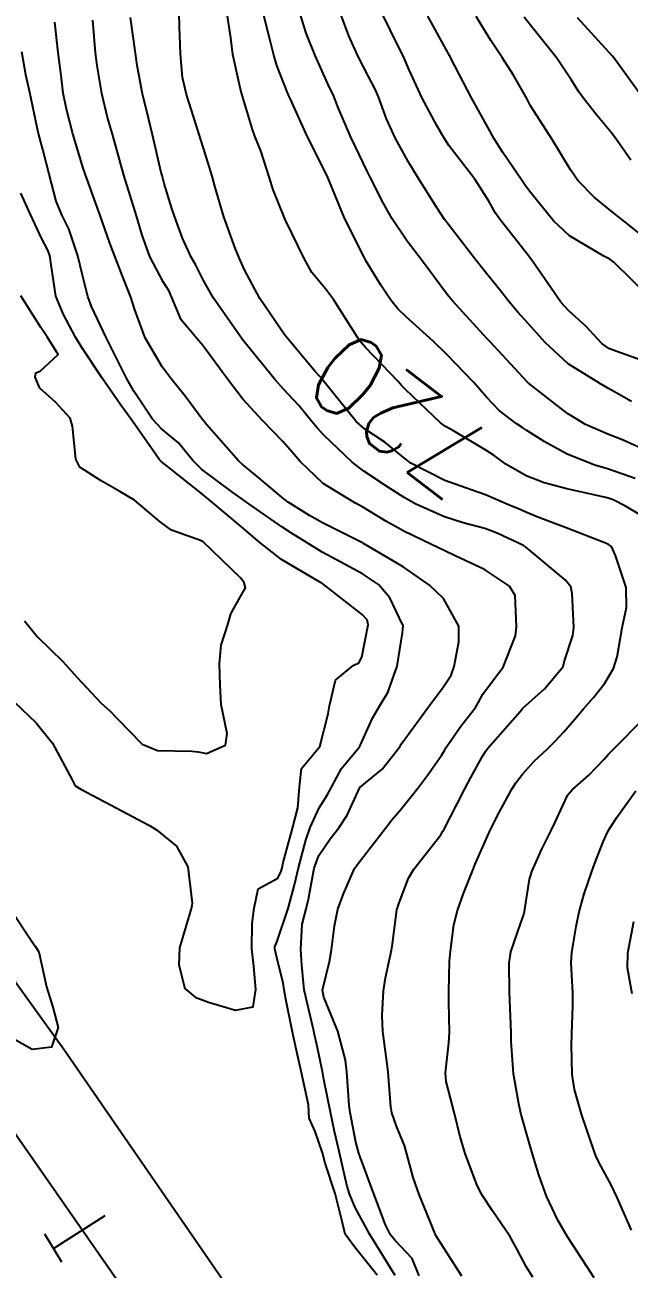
# Model space of a CAD drawing. Header units: metres. Extents: x 298520 to 308411, y 7433745 to 7450750.
# Drawn here: x 300115.2 to 300145, y 7449202.4 to 7449263.6 of the extents above; entities that cross this region are included whole.
import ezdxf
from ezdxf.enums import TextEntityAlignment as Align

# ---------------------------------------------------------------- set-up
doc = ezdxf.new("R2010")
doc.units = ezdxf.units.M
doc.header["$LTSCALE"] = 10
for name, color, linetype in [('Cotas', 45, 'Continuous'), ('Curvas de Nivel 1m', 11, 'Continuous'), ('Curvas de Nivel 5m', 15, 'Continuous'), ('Linha Férrea', 251, 'TRACKS'), ('Pórtico', 62, 'Continuous')]:
    doc.layers.add(name, color=color, linetype=linetype)
doc.styles.add('Style-STANDARD', font='STANDARD.shx')
doc.linetypes.add('TRACKS', pattern='A,0.15,[130,ltypeshp.shx,S=0.25,R=0,X=0,Y=0],0.15', length=0.3)

msp = doc.modelspace()

# ---------------------------------------------------------------- linework, layer by layer
at = {"layer": 'Curvas de Nivel 1m', "flags": 128}
for points, elevation in [([(300136.775, 7449202.007), (300135.493, 7449204.02), (300134.676, 7449206.033), (300134.366, 7449206.872), (300134.063, 7449208.042), (300133.944, 7449208.442), (300133.556, 7449209.389), (300133.323, 7449210.052), (300133.276, 7449210.344), (300133.143, 7449212.055), (300133.073, 7449212.58), (300132.88, 7449214.057), (300132.846, 7449214.837), (300132.91, 7449216.057), (300133.011, 7449216.695), (300133.299, 7449218.054), (300133.354, 7449218.365), (300133.574, 7449220.051), (300133.598, 7449220.138), (300133.688, 7449220.391), (300134.151, 7449221.598), (300134.403, 7449222.04), (300135.73, 7449223.741), (300135.841, 7449223.91), (300135.894, 7449224.018), (300136.524, 7449225.234), (300136.923, 7449226.008), (300137.216, 7449226.55), (300137.777, 7449227.581), (300137.936, 7449227.842), (300138.055, 7449227.996), (300139.641, 7449229.813), (300139.778, 7449229.97), (300140.847, 7449230.93), (300141.709, 7449231.951), (300141.755, 7449232.029), (300141.836, 7449232.296), (300142.246, 7449233.549), (300142.293, 7449233.946), (300142.209, 7449235.608), (300142.132, 7449235.947), (300141.878, 7449236.263), (300140.181, 7449237.685), (300139.902, 7449237.918), (300139.816, 7449237.971), (300138.51, 7449238.592), (300137.911, 7449238.811), (300136.828, 7449239.096), (300135.917, 7449239.384), (300134.472, 7449240.035), (300133.927, 7449240.34), (300133.16, 7449240.826), (300131.946, 7449241.632), (300131.37, 7449242.076), (300129.966, 7449243.407), (300129.638, 7449243.764), (300129.369, 7449244.099), (300128.738, 7449244.866), (300127.988, 7449245.669), (300127.579, 7449246.124), (300126.022, 7449248.058), (300125.957, 7449248.141), (300125.77, 7449248.398), (300124.532, 7449250.155), (300124.051, 7449251.015), (300123.661, 7449251.768), (300123.44, 7449252.169), (300123.01, 7449253.104), (300122.612, 7449254.182), (300122.483, 7449254.57), (300122.109, 7449255.793), (300122, 7449256.191), (300121.966, 7449256.34), (300121.528, 7449258.196), (300121.33, 7449259.019), (300121.045, 7449260.201), (300120.772, 7449261.609), (300120.689, 7449262.205), (300120.45, 7449263.967)], 719), ([(300145.517, 7449239.504), (300144.832, 7449239.916), (300144.22, 7449240.22), (300143.927, 7449240.324), (300143.425, 7449240.44), (300141.935, 7449240.761), (300140.832, 7449241.068), (300139.945, 7449241.411), (300138.936, 7449241.985), (300138.365, 7449242.401), (300137.96, 7449242.676), (300136.368, 7449243.617), (300135.971, 7449243.841), (300135.727, 7449244.022), (300133.989, 7449245.655), (300133.803, 7449245.855), (300133.635, 7449246.045), (300132.018, 7449247.729), (300131.725, 7449248.073), (300131.182, 7449248.928), (300130.455, 7449250.086), (300130.048, 7449250.608), (300129.376, 7449251.42), (300129.002, 7449252.106), (300128.091, 7449253.991), (300128.031, 7449254.111), (300127.477, 7449255.49), (300127.281, 7449256.122), (300126.866, 7449257.395), (300126.577, 7449258.133), (300126.459, 7449258.448), (300126.156, 7449259.434), (300125.95, 7449260.142), (300125.866, 7449260.443), (300125.487, 7449262.147), (300125.384, 7449262.959), (300125.218, 7449264.15)], 721), ([(300145.309, 7449241.282), (300143.941, 7449241.751), (300143.322, 7449241.936), (300141.958, 7449242.467), (300140.832, 7449243.094), (300139.97, 7449243.632), (300139.768, 7449243.77), (300139.454, 7449243.978), (300138.606, 7449244.617), (300137.986, 7449245.274), (300137.355, 7449246.006), (300136.014, 7449247.403), (300135.36, 7449248.027), (300134.035, 7449249.234), (300133.624, 7449249.631), (300133.279, 7449250.051), (300132.788, 7449250.797), (300132.062, 7449251.975), (300132.008, 7449252.071), (300131.937, 7449252.2), (300130.995, 7449254.081), (300130.22, 7449255.981), (300130.174, 7449256.089), (300130.115, 7449256.206), (300129.17, 7449258.1), (300128.322, 7449259.948), (300128.253, 7449260.109), (300128.165, 7449260.314), (300127.658, 7449261.598), (300127.507, 7449262.12), (300127.285, 7449263.035), (300126.995, 7449264.128)], 722), ([(300145.954, 7449242.607), (300144.722, 7449243.159), (300143.966, 7449243.464), (300142.865, 7449243.941), (300141.978, 7449244.472), (300140.062, 7449245.969), (300139.994, 7449246.033), (300138.166, 7449247.998), (300138.096, 7449248.071), (300138.024, 7449248.149), (300136.303, 7449250.017), (300136.046, 7449250.339), (300134.779, 7449252.033), (300134.077, 7449252.963), (300133.34, 7449254.051), (300132.892, 7449254.849), (300132.266, 7449256.068), (300132.117, 7449256.367), (300131.3, 7449258.078), (300130.669, 7449259.574), (300130.459, 7449260.087), (300130.169, 7449260.706), (300129.542, 7449262.096), (300129.109, 7449263.191), (300128.816, 7449264.104)], 723), ([(300145.129, 7449245.057), (300143.991, 7449245.71), (300143.597, 7449245.934), (300142.008, 7449246.925), (300140.869, 7449247.962), (300140.032, 7449248.907), (300139.525, 7449249.465), (300139.084, 7449249.984), (300138.629, 7449250.571), (300138.056, 7449251.276), (300137.471, 7449252.006), (300136.089, 7449253.791), (300135.92, 7449254.022), (300135.548, 7449254.576), (300134.629, 7449256.035), (300134.125, 7449256.875), (300133.491, 7449258.05), (300133.067, 7449258.971), (300132.662, 7449260.063), (300132.515, 7449260.413), (300132.173, 7449261.066), (300131.654, 7449262.075), (300131.212, 7449263.066), (300130.82, 7449264.084)], 724), ([(300146.046, 7449250.167), (300144.254, 7449251.918), (300144.065, 7449252.063), (300143.768, 7449252.224), (300142.082, 7449253.214), (300141.285, 7449253.958), (300140.107, 7449255.425), (300139.874, 7449255.737), (300139.708, 7449255.976), (300138.796, 7449257.327), (300138.359, 7449257.997), (300138.28, 7449258.134), (300138.147, 7449258.383), (300137.244, 7449260.009), (300136.232, 7449261.97), (300136.207, 7449262.02), (300136.183, 7449262.057), (300135.097, 7449264.031)], 726), ([(300146.078, 7449252.889), (300144.803, 7449253.913), (300144.098, 7449254.462), (300143.297, 7449255.124), (300142.489, 7449255.944), (300142.121, 7449256.47), (300141.221, 7449257.959), (300140.159, 7449259.625), (300140.037, 7449259.847), (300139.975, 7449259.973), (300139.319, 7449261.127), (300138.76, 7449261.991), (300138.195, 7449262.829), (300137.479, 7449264.007)], 727), ([(300145.089, 7449256.95), (300144.426, 7449257.917), (300144.147, 7449258.282), (300143.408, 7449259.183), (300142.804, 7449259.94), (300142.534, 7449260.312), (300142.172, 7449260.884), (300141.443, 7449261.957), (300140.206, 7449263.518), (300139.843, 7449263.976)], 728), ([(300145.761, 7449259.904), (300144.66, 7449261.433), (300144.307, 7449261.919), (300144.185, 7449262.065), (300142.466, 7449263.946)], 729), ([(300133.485, 7449202.05), (300132.24, 7449204.063), (300131.513, 7449205.396), (300131.23, 7449206.073), (300131.104, 7449206.498), (300130.737, 7449208.078), (300130.493, 7449209.141), (300130.293, 7449210.083), (300129.977, 7449211.696), (300129.904, 7449212.087), (300129.607, 7449213.489), (300129.498, 7449213.978), (300129.475, 7449214.092), (300129.425, 7449214.284), (300129.003, 7449216.1), (300128.881, 7449217.327), (300128.841, 7449218.102), (300128.911, 7449219.337), (300129.101, 7449220.099), (300129.216, 7449220.571), (300129.504, 7449222.093), (300129.719, 7449222.723), (300130.281, 7449223.531), (300130.717, 7449224.08), (300131.119, 7449224.696), (300131.753, 7449226.07), (300132.854, 7449226.972), (300133.696, 7449228.051), (300133.73, 7449228.104), (300133.784, 7449228.191), (300135.131, 7449230.03), (300135.413, 7449230.42), (300135.817, 7449230.947), (300136.245, 7449231.598), (300136.398, 7449232.014), (300136.627, 7449233.231), (300136.617, 7449234.012), (300135.866, 7449235.361), (300135.182, 7449236.027), (300133.886, 7449236.92), (300131.932, 7449238.07), (300131.914, 7449238.081), (300131.871, 7449238.103), (300129.913, 7449239.09), (300129.268, 7449239.452), (300128.222, 7449240.116), (300127.926, 7449240.336), (300126.77, 7449241.302), (300125.95, 7449241.979), (300125.776, 7449242.142), (300124.197, 7449243.931), (300124.008, 7449244.16), (300123.973, 7449244.202), (300123.138, 7449245.326), (300122.455, 7449246.183), (300122.002, 7449246.768), (300121.172, 7449248.199), (300120.66, 7449249.581), (300120.463, 7449250.206), (300120.058, 7449251.239), (300119.673, 7449252.214), (300119.433, 7449252.863), (300118.946, 7449254.221), (300118.29, 7449256.049), (300118.227, 7449256.229), (300118.118, 7449256.558), (300117.612, 7449258.238), (300117.304, 7449259.392), (300117.137, 7449260.245), (300117.029, 7449261.105), (300116.893, 7449262.249), (300116.722, 7449263.735)], 717), ([(300134.676, 7449202.032), (300134.321, 7449202.877), (300133.49, 7449203.768), (300133.262, 7449204.052), (300133.016, 7449204.539), (300132.443, 7449206.061), (300131.774, 7449207.834), (300131.689, 7449208.069), (300131.548, 7449208.615), (300131.266, 7449210.073), (300131.221, 7449210.42), (300131.107, 7449212.075), (300131.036, 7449212.639), (300130.657, 7449214.08), (300129.979, 7449215.745), (300129.905, 7449216.087), (300130.247, 7449217.494), (300130.357, 7449218.083), (300130.501, 7449219.256), (300130.665, 7449220.08), (300130.938, 7449220.834), (300131.488, 7449222.072), (300131.576, 7449222.21), (300131.716, 7449222.396), (300132.451, 7449223.338), (300133.002, 7449224.057), (300133.324, 7449224.467), (300133.742, 7449224.967), (300134.605, 7449226.037), (300135.1, 7449226.693), (300135.778, 7449227.674), (300135.911, 7449227.889), (300135.99, 7449228.018), (300136.727, 7449229.078), (300137.436, 7449230.004), (300137.583, 7449230.225), (300137.813, 7449230.654), (300138.379, 7449231.437), (300138.808, 7449231.985), (300139.408, 7449233.536), (300139.469, 7449233.976), (300139.404, 7449235.512), (300139.113, 7449235.981), (300137.885, 7449236.794), (300136.441, 7449237.469), (300135.898, 7449237.723), (300135.279, 7449238.026), (300133.909, 7449238.682), (300133.03, 7449239.169), (300131.921, 7449239.847), (300131.494, 7449240.074), (300129.937, 7449241.029), (300128.804, 7449242.107), (300128.411, 7449242.567), (300127.962, 7449243.075), (300126.943, 7449244.13), (300125.983, 7449245.176), (300125.24, 7449246.148), (300124.018, 7449247.823), (300123.712, 7449248.165), (300122.942, 7449249.087), (300122.491, 7449250.183), (300122.352, 7449250.491), (300122.054, 7449250.96), (300121.407, 7449252.197), (300121.024, 7449253.26), (300120.746, 7449254.203), (300120.113, 7449256.21), (300119.567, 7449258.216), (300119.321, 7449259.049), (300119.032, 7449260.221), (300118.802, 7449261.599), (300118.726, 7449262.225), (300118.598, 7449263.835)], 718), ([(300132.594, 7449202.059), (300131.487, 7449203.452), (300131.019, 7449204.075), (300130.881, 7449204.697), (300130.529, 7449206.08), (300130.041, 7449207.582), (300129.902, 7449208.086), (300129.553, 7449209.128), (300129.249, 7449209.784), (300129.233, 7449210.095), (300129.212, 7449210.451), (300128.852, 7449212.101), (300128.62, 7449213.122), (300128.409, 7449214.108), (300128.1, 7449215.649), (300128.017, 7449216.114), (300127.963, 7449216.432), (300127.659, 7449217.704), (300127.554, 7449218.121), (300127.559, 7449218.226), (300127.667, 7449218.497), (300128.222, 7449220.112), (300128.532, 7449221.276), (300128.729, 7449222.105), (300129.093, 7449223.466), (300129.296, 7449224.097), (300129.743, 7449225.064), (300130.141, 7449225.695), (300130.353, 7449226.084), (300130.849, 7449226.997), (300131.734, 7449228.07), (300131.753, 7449228.101), (300131.784, 7449228.171), (300132.377, 7449229.484), (300132.713, 7449230.061), (300133.121, 7449230.75), (300133.591, 7449232.044), (300133.849, 7449233.684), (300133.881, 7449234.012), (300133.877, 7449234.04), (300133.853, 7449234.096), (300133.224, 7449235.407), (300132.661, 7449236.058), (300131.881, 7449236.589), (300130.813, 7449237.157), (300129.896, 7449237.648), (300129.158, 7449238.101), (300128.384, 7449238.589), (300127.911, 7449238.899), (300126.12, 7449240.138), (300125.925, 7449240.279), (300125.483, 7449240.591), (300123.947, 7449241.735), (300123.515, 7449242.167), (300122.807, 7449243.023), (300121.968, 7449243.724), (300121.53, 7449244.194), (300120.62, 7449245.57), (300120.257, 7449246.207), (300120, 7449246.707), (300119.248, 7449248.218), (300118.529, 7449249.734), (300118.339, 7449250.227), (300118.06, 7449251.347), (300117.858, 7449252.233), (300117.411, 7449253.565), (300117.063, 7449254.245), (300116.779, 7449254.929), (300116.449, 7449256.255), (300116.131, 7449257.465), (300115.918, 7449258.262), (300115.85, 7449258.559), (300115.484, 7449260.267), (300115.294, 7449261.146), (300115.087, 7449262.271)], 716), ([(300115.234, 7449234.266), (300115.845, 7449233.502), (300117.124, 7449232.247), (300117.822, 7449231.481), (300119.005, 7449230.222), (300119.428, 7449229.844), (300119.796, 7449229.468), (300121.018, 7449228.198), (300121.78, 7449227.894), (300123.473, 7449227.858), (300123.78, 7449227.823), (300124.194, 7449227.741), (300125.136, 7449228.146), (300125.214, 7449228.721), (300124.921, 7449230.149), (300124.863, 7449231.104), (300124.839, 7449232.15), (300124.913, 7449233.079), (300125.254, 7449234.146), (300125.389, 7449234.614), (300125.866, 7449235.471), (300126.109, 7449235.899), (300126.05, 7449236.138), (300125.876, 7449236.368), (300124.031, 7449238.159), (300123.904, 7449238.231), (300122.467, 7449238.74), (300121.912, 7449239.137), (300120.644, 7449240.203), (300119.929, 7449240.641), (300118.999, 7449241.158), (300117.947, 7449241.829), (300117.747, 7449242.233), (300117.59, 7449243.856), (300117.48, 7449244.237), (300116.757, 7449245.025), (300115.988, 7449245.726), (300115.749, 7449246.262), (300115.789, 7449246.469), (300115.998, 7449246.566), (300116.883, 7449247.374), (300116.343, 7449248.255), (300116.215, 7449248.447), (300116.027, 7449248.707), (300115.042, 7449250.27)], 714), ([(300143.289, 7449201.932), (300142.923, 7449202.491), (300141.982, 7449203.945), (300141.505, 7449204.772), (300140.945, 7449205.959), (300140.567, 7449206.999), (300140.261, 7449207.969), (300140.096, 7449208.52), (300139.699, 7449209.969), (300139.571, 7449210.493), (300139.309, 7449211.974), (300139.206, 7449213.573), (300139.196, 7449213.976), (300139.18, 7449214.416), (300139.113, 7449215.978), (300139.106, 7449217.427), (300139.19, 7449217.977), (300139.677, 7449219.409), (300139.83, 7449219.82), (300139.862, 7449219.968), (300140.111, 7449221.562), (300140.231, 7449221.965), (300140.691, 7449222.992), (300141.165, 7449223.956), (300141.357, 7449224.334), (300141.745, 7449225.181), (300141.996, 7449225.702), (300142.206, 7449225.945), (300143.033, 7449226.668), (300143.776, 7449227.46), (300143.998, 7449227.709), (300144.206, 7449227.924), (300145.799, 7449229.528)], 721), ([(300145.128, 7449204.276), (300144.401, 7449205.917), (300144.122, 7449206.515), (300143.54, 7449207.596), (300143.376, 7449207.932), (300143.265, 7449208.214), (300142.69, 7449209.939), (300142.325, 7449211.199), (300142.211, 7449211.944), (300142.172, 7449213.379), (300142.183, 7449213.944), (300142.239, 7449215.338), (300142.24, 7449215.944), (300142.161, 7449217.442), (300142.185, 7449217.945), (300142.398, 7449219.22), (300142.55, 7449219.941), (300142.803, 7449220.833), (300143.175, 7449221.935), (300143.317, 7449222.334), (300143.728, 7449223.391), (300143.982, 7449223.926), (300144.392, 7449224.572), (300145.336, 7449225.906)], 722), ([(300114.4, 7449220.273), (300115.664, 7449218.37), (300115.753, 7449218.259), (300115.937, 7449217.981), (300116.31, 7449216.253), (300116.619, 7449215.259), (300116.878, 7449214.247), (300116.563, 7449213.29), (300115.602, 7449213.174), (300113.613, 7449214.28)], 716), ([(300145.169, 7449215.907), (300144.936, 7449217.191), (300144.94, 7449217.911), (300145.242, 7449219.47)], 723)]:
    msp.add_lwpolyline(points, dxfattribs=dict(at, elevation=elevation))
at = {"layer": 'Curvas de Nivel 5m', "flags": 128}
for points, elevation in [([(300140.274, 7449201.968), (300139.957, 7449202.453), (300139.487, 7449203.363), (300139.134, 7449203.984), (300138.282, 7449205.222), (300137.767, 7449205.998), (300137.528, 7449206.473), (300136.947, 7449208.006), (300136.691, 7449208.869), (300136.406, 7449210.012), (300136.004, 7449211.599), (300135.962, 7449212.016), (300136.124, 7449213.498), (300136.168, 7449214.014), (300136.137, 7449215.513), (300136.124, 7449216.015), (300136.157, 7449217.516), (300136.204, 7449218.015), (300136.381, 7449219.307), (300136.55, 7449220.011), (300136.853, 7449220.851), (300137.307, 7449222.004), (300137.426, 7449222.292), (300137.723, 7449222.967), (300138.186, 7449223.993), (300138.627, 7449224.872), (300139.227, 7449225.978), (300139.432, 7449226.301), (300139.764, 7449226.728), (300140.358, 7449227.38), (300140.968, 7449227.958), (300141.383, 7449228.358), (300141.791, 7449228.8), (300142.323, 7449229.419), (300142.758, 7449229.94), (300143.25, 7449230.497), (300143.822, 7449231.201), (300144.237, 7449231.924), (300144.416, 7449232.498), (300144.677, 7449233.918), (300144.882, 7449234.933), (300144.86, 7449235.915), (300144.334, 7449237.485), (300144.139, 7449237.926), (300144, 7449238.025), (300143.904, 7449238.07), (300143.679, 7449238.158), (300141.912, 7449238.847), (300140.508, 7449239.373), (300139.919, 7449239.619), (300139.674, 7449239.727), (300139.071, 7449239.983), (300137.93, 7449240.475), (300137.23, 7449240.711), (300135.94, 7449241.175), (300134.262, 7449242.037), (300133.955, 7449242.263), (300132.977, 7449243.069), (300131.969, 7449243.715), (300131.565, 7449244.074), (300129.992, 7449246.04), (300129.968, 7449246.066), (300129.95, 7449246.091), (300129.533, 7449246.564), (300128.232, 7449248.117), (300128.141, 7449248.235), (300128.026, 7449248.382), (300126.816, 7449250.132), (300126.057, 7449251.54), (300125.798, 7449252.143), (300125.607, 7449252.607), (300125.038, 7449254.151), (300124.607, 7449255.656), (300124.477, 7449256.156), (300124.13, 7449257.27), (300123.85, 7449258.164), (300123.442, 7449259.457), (300123.199, 7449260.174), (300123.012, 7449261.018), (300122.909, 7449262.179), (300122.868, 7449263.514), (300122.848, 7449264.18)], 720), ([(300146.009, 7449246.955), (300144.407, 7449247.526), (300144.019, 7449247.68), (300143.672, 7449247.925), (300142.875, 7449248.781), (300142.039, 7449249.525), (300141.651, 7449249.954), (300140.692, 7449251.328), (300140.25, 7449251.968), (300140.067, 7449252.217), (300138.679, 7449253.991), (300138.437, 7449254.336), (300138.102, 7449254.921), (300137.419, 7449256.007), (300136.138, 7449257.672), (300135.894, 7449258.022), (300135.532, 7449258.643), (300134.792, 7449260.034), (300134.176, 7449261.389), (300133.982, 7449261.844), (300133.891, 7449262.044), (300133.592, 7449262.649), (300132.894, 7449264.06)], 725), ([(300114.734, 7449230.271), (300115.793, 7449229.253), (300116.598, 7449228.252), (300117.569, 7449226.438), (300117.668, 7449226.241), (300117.761, 7449226.134), (300118.007, 7449225.988), (300119.746, 7449225.073), (300121.39, 7449224.193), (300121.731, 7449223.987), (300122.719, 7449223.172), (300123.28, 7449222.166), (300123.478, 7449220.371), (300123.451, 7449220.163), (300123.347, 7449219.832), (300122.869, 7449218.172), (300122.823, 7449217.341), (300123.125, 7449216.175), (300123.637, 7449215.754), (300124.296, 7449215.497), (300125.628, 7449215.113), (300126.49, 7449215.271), (300126.624, 7449216.13), (300126.524, 7449217.261), (300126.424, 7449218.132), (300126.44, 7449219.368), (300126.547, 7449220.131), (300126.741, 7449221.086), (300127.705, 7449221.603), (300127.873, 7449221.955), (300127.915, 7449222.117), (300127.977, 7449222.378), (300128.443, 7449224.109), (300128.694, 7449225.057), (300128.769, 7449226.105), (300128.866, 7449227.004), (300129.783, 7449228.09), (300130.186, 7449229.699), (300130.249, 7449230.086), (300130.552, 7449231.353), (300131.42, 7449232.074), (300131.7, 7449232.206), (300131.837, 7449232.489), (300132.158, 7449234.065), (300132.101, 7449234.312), (300131.858, 7449234.577), (300129.924, 7449236.089), (300129.873, 7449236.124), (300129.802, 7449236.163), (300127.891, 7449237.295), (300126.82, 7449238.131), (300125.91, 7449238.888), (300124.409, 7449240.155), (300123.929, 7449240.549), (300122.248, 7449241.886), (300121.952, 7449242.111), (300121.874, 7449242.191), (300121.697, 7449242.451), (300120.46, 7449244.205), (300119.98, 7449244.879), (300119.059, 7449246.219), (300118.016, 7449247.774), (300117.74, 7449248.234), (300117.143, 7449249.352), (300116.765, 7449250.249), (300116.532, 7449251.787), (300116.47, 7449252.254), (300116.362, 7449252.542), (300116.081, 7449253.078), (300115.518, 7449254.266), (300115.053, 7449255.321)], 715)]:
    msp.add_lwpolyline(points, dxfattribs=dict(at, elevation=elevation))
at = {"layer": 'Linha Férrea', "flags": 128}
for points in [[(298729.261, 7450749.95), (298734.809, 7450730.65), (298742.343, 7450703.451), (298750.119, 7450676.237), (298757.889, 7450649.199), (298765.189, 7450623.712), (298769.985, 7450606.424), (298776.494, 7450583.287), (298783.055, 7450560.248), (298788.164, 7450542.214), (298793.821, 7450521.584), (298798.125, 7450506.606), (298804.386, 7450484.418), (298809.295, 7450466.837), (298814.551, 7450448.858), (298819.559, 7450431.225), (298826.267, 7450408.649), (298831.926, 7450389.314), (298837.135, 7450370.779), (298842.092, 7450352.398), (298847.802, 7450331.823), (298852.149, 7450316.412), (298858.34, 7450294.769), (298862.969, 7450278.965), (298867.952, 7450260.088), (298870.924, 7450249.95), (298873.722, 7450238.982), (298878.355, 7450222.697), (298882.025, 7450210.358), (298885.603, 7450197.651), (298890.189, 7450181.049), (298894.637, 7450166.006), (298898.995, 7450149.812), (298904.361, 7450131.79), (298908.122, 7450117.709), (298911.93, 7450103.946), (298916.104, 7450089.039), (298920.554, 7450073.399), (298923.212, 7450064.319), (298926.468, 7450052.577), (298930.321, 7450038.956), (298934.723, 7450023.223), (298938.252, 7450011.622), (298941.509, 7449999.193), (298944.399, 7449989.651), (298947.701, 7449977.682), (298952.335, 7449961.49), (298956.967, 7449946.581), (298961.92, 7449929.017), (298965.909, 7449915.258), (298970.082, 7449900.905), (298973.936, 7449887.787), (298977.788, 7449874.853), (298981.549, 7449862.469), (298986.366, 7449847.197), (298989.852, 7449836.37), (298994.575, 7449822.337), (298999.437, 7449807.292), (299004.068, 7449794.269), (299008.7, 7449781.657), (299013.057, 7449770.328), (299018.285, 7449757.718), (299022.322, 7449748.037), (299026.817, 7449737.63), (299031.861, 7449726.852), (299036.814, 7449716.896), (299043.096, 7449705.205), (299047.821, 7449696.534), (299054.335, 7449685.572), (299060.664, 7449675.852), (299069.469, 7449663.104), (299077.541, 7449652.872), (299085.429, 7449643.336), (299089.832, 7449637.784), (299098.728, 7449628.561), (299107.993, 7449618.793), (299117.442, 7449610.031), (299127.077, 7449601.223), (299138.453, 7449591.782), (299150.409, 7449582.651), (299162.779, 7449573.982), (299174.004, 7449567.002), (299185.962, 7449560.295), (299199.698, 7449553.222), (299213.253, 7449547.024), (299227.033, 7449541.5), (299241.999, 7449536.525), (299258.424, 7449531.831), (299277.224, 7449527.814), (299295.935, 7449525.032), (299311.589, 7449523.57), (299326.876, 7449522.883), (299340.975, 7449522.747), (299353.572, 7449523.111), (299369.274, 7449524.069), (299382.826, 7449525.211), (299396.609, 7449526.717), (299414.178, 7449529.501), (299430.969, 7449532.603), (299440.142, 7449534.839), (299451.094, 7449537.487), (299469.666, 7449542.917), (299486.963, 7449547.755), (299510.376, 7449554.83), (299531.414, 7449561.037), (299544.903, 7449564.894), (299559.186, 7449569.068), (299590.197, 7449576.665), (299616.417, 7449582.259), (299645.03, 7449585.805), (299675.251, 7449587.635), (299705.522, 7449586.259), (299732.882, 7449582.825), (299762.581, 7449576.088), (299791.888, 7449566.944), (299816.217, 7449556.896), (299840.774, 7449544.781), (299859.676, 7449534.387), (299878.529, 7449521.308), (299897.376, 7449507.135), (299919.538, 7449486.991), (299927.658, 7449478.626), (299947.133, 7449456.962), (299961.499, 7449437.961), (299971.137, 7449424.784), (299981.869, 7449408.322), (299997.595, 7449383.682), (300016.228, 7449354.96), (300035.864, 7449324.687), (300055.136, 7449295.587), (300073.232, 7449268.397), (300085.868, 7449249.95), (300089.501, 7449244.778), (300101.211, 7449227.647), (300111.197, 7449214.14), (300124.752, 7449194.736), (300135.909, 7449179.759), (300148.296, 7449162.129), (300160.805, 7449144.566), (300173.129, 7449128.481), (300185.523, 7449112.088), (300198.402, 7449095.758), (300207.462, 7449083.98), (300220.094, 7449068.515), (300233.468, 7449051.744), (300246.778, 7449035.349), (300263.478, 7449015.076), (300277.526, 7448998.444), (300292.814, 7448981.501), (300306.688, 7448964.856), (300324.623, 7448944.393), (300340.398, 7448926.517), (300357.9, 7448907.843), (300372.755, 7448891.817), (300392.041, 7448871.054), (300410.717, 7448852.066), (300427.475, 7448834.137), (300439.245, 7448822.858), (300454.898, 7448806.525), (300473.448, 7448788.164), (300493.111, 7448768.808), (300511.705, 7448749.95), (300518.198, 7448743.612), (300525.672, 7448735.984), (300530.889, 7448730.361), (300538.141, 7448723.284), (300543.771, 7448717.624), (300548.924, 7448711.903), (300554.778, 7448706.093), (300562.444, 7448698.573), (300570.483, 7448690.198), (300580.06, 7448680.508), (300590.013, 7448670.628), (300599.102, 7448661.391), (300608.565, 7448651.702), (300616.68, 7448643.32), (300625.581, 7448633.859), (300633.62, 7448625.859), (300641.21, 7448617.858), (300649.582, 7448609.897), (300659.386, 7448599.72), (300667.387, 7448591.231), (300676.098, 7448582.784), (300683.871, 7448574.669), (300691.725, 7448567.153), (300703.33, 7448554.876), (300711.744, 7448546.351), (300718.093, 7448539.767), (300726.506, 7448530.983), (300733.153, 7448523.695), (300741.152, 7448514.418), (300747.426, 7448507.242), (300750.054, 7448504.018), (300758.169, 7448493.99), (300764.854, 7448485.238), (300772.251, 7448475.55), (300781.114, 7448462.855), (300788.178, 7448452.147), (300795.99, 7448439.115), (300802.712, 7448427.661), (300809.137, 7448414.665), (300814.959, 7448402.42), (300819.763, 7448391.601), (300824.722, 7448378.533), (300829.079, 7448366.59), (300833.249, 7448353.858), (300836.592, 7448342.438), (300839.822, 7448330.572), (300842.678, 7448317.912), (300845.758, 7448304.202), (300848.387, 7448291.169), (300849.927, 7448279.903), (300851.843, 7448266.756), (300852.632, 7448254.174), (300852.974, 7448249.95), (300853.718, 7448237.64), (300853.896, 7448226.066), (300854.164, 7448215.145), (300853.836, 7448203.832), (300853.598, 7448192.905), (300852.795, 7448182.25), (300851.991, 7448170.79), (300850.801, 7448159.302), (300849.223, 7448146.768), (300848.151, 7448135.486), (300846.96, 7448124.114), (300845.442, 7448113.546), (300844.222, 7448102.204), (300842.288, 7448090.385), (300840.978, 7448078.33), (300839.608, 7448068.386), (300838.209, 7448056.39), (300836.541, 7448045.166), (300835.023, 7448032.665), (300833.535, 7448020.341), (300832.284, 7448009.205), (300831.094, 7447998.637), (300829.874, 7447985.926), (300828.432, 7447973.713), (300826.546, 7447955.639), (300825.162, 7447943.391), (300824.986, 7447942.247), (300823.836, 7447930.96), (300822.657, 7447919.829), (300821.593, 7447909.075), (300820.243, 7447895.408), (300819.533, 7447885.934), (300818.679, 7447872.07), (300818.298, 7447858.799), (300817.927, 7447851.916), (300817.786, 7447841.862), (300817.933, 7447833.489), (300818.516, 7447815.843), (300820.361, 7447795.876), (300822.449, 7447776.733), (300825.922, 7447758.996), (300827.722, 7447750.217), (300828.687, 7447743.229), (300830.467, 7447731.539), (300833.751, 7447711.152), (300838.977, 7447681.969), (300842.161, 7447664.851), (300846.249, 7447643.566), (300856.898, 7447587.933), (300861.3, 7447564.706), (300863.731, 7447552.015), (300867.081, 7447534.8), (300870.251, 7447518.153), (300879.139, 7447471.406), (300882.717, 7447452.426), (300886.196, 7447433.436), (300890.621, 7447408.952), (300893.065, 7447393.996), (300894.895, 7447382.534), (300896.018, 7447374.923), (300897.056, 7447367.88), (300898.671, 7447355.202), (300899.884, 7447344.173), (300901.155, 7447328.57), (300902.425, 7447306.17), (300902.632, 7447290.927), (300902.643, 7447274.906), (300901.209, 7447249.806), (300899.894, 7447235.454), (300897.424, 7447214.973), (300896.24, 7447207.108, -0.017609), (300893.245, 7447191.067), (300890.79, 7447180.008), (300886.347, 7447162.337), (300883.122, 7447151.267), (300877.521, 7447133.871), (300873.858, 7447123.752), (300865.532, 7447103.056), (300859.822, 7447090.388), (300850.503, 7447071.406), (300846.315, 7447063.106), (300836.805, 7447045.834), (300827.664, 7447031.197), (300815.395, 7447013.014), (300803.069, 7446996.228), (300792.968, 7446983.245), (300781.446, 7446969.292), (300759.63, 7446945.435), (300748.36, 7446933.669), (300737.301, 7446922.447), (300720.178, 7446905.644), (300707.821, 7446893.561), (300697.057, 7446883.028), (300686.376, 7446872.224), (300676.506, 7446862.329), (300660.145, 7446845.845), (300651.989, 7446837.638), (300637.917, 7446823.835), (300624.102, 7446810.419), (300614.955, 7446801.573), (300610.107, 7446796.538), (300599.124, 7446785.64, 0.017844), (300588.776, 7446774.611), (300582.973, 7446768.596), (300572.807, 7446757.15), (300570.635, 7446754.423, -0.018804), (300566.868, 7446749.902, -0.021463), (300565.197, 7446747.771, 0.014089), (300560.744, 7446742.236), (300556.818, 7446737.065), (300549.018, 7446726.402), (300544.903, 7446720.152), (300542.989, 7446717.435), (300540.702, 7446714.014), (300534.516, 7446704.131), (300528.813, 7446694.775), (300525.37, 7446688.688), (300519.775, 7446678.443, 0.017217), (300513.559, 7446666.068), (300510.115, 7446659.471), (300505.35, 7446648.44), (300501.39, 7446638.953, 0.017957), (300498.447, 7446631.125), (300492.383, 7446614.647), (300488.086, 7446600.958), (300484.889, 7446590.082), (300482.448, 7446580.533), (300479.028, 7446566.174), (300474.999, 7446546.195), (300472.245, 7446530.076), (300469.723, 7446510.133), (300467.649, 7446494.09), (300465.343, 7446472.628), (300462.509, 7446448.283), (300460.589, 7446427.75), (300458.173, 7446403.459), (300455.716, 7446377.743), (300453.679, 7446357.578), (300451.179, 7446331.957), (300448.408, 7446302.907), (300446.096, 7446278.461), (300443.948, 7446255.986), (300443.327, 7446249.95), (300441.921, 7446236.026), (300439.714, 7446214.959), (300437.145, 7446189.663), (300434.772, 7446164.489), (300432.986, 7446145.942), (300427.675, 7446092.019), (300425.457, 7446069.071), (300422.052, 7446034.05), (300420.454, 7446017.74), (300416.946, 7445981.751), (300414.159, 7445952.95), (300410.686, 7445916.311), (300408.437, 7445891.812), (300405.718, 7445868.171), (300403.766, 7445842.739), (300401.654, 7445818.651), (300400.337, 7445806.143), (300399.876, 7445801.282), (300399.266, 7445794.558)], [(298905.363, 7450145.031), (298910.207, 7450124.873), (298915.002, 7450108.012), (298921.739, 7450085.266), (298926.98, 7450064.83), (298931.003, 7450051.742), (298934.224, 7450039.953), (298937.65, 7450027.983), (298940.458, 7450017.786), (298943.206, 7450008.624), (298945.866, 7449998.811), (298948.85, 7449988.084), (298952.218, 7449977.183), (298954.849, 7449967.637), (298957.892, 7449956.733), (298961.763, 7449943.848), (298964.896, 7449932.558), (298968.973, 7449920.293), (298972.372, 7449908.382), (298975.8, 7449896.208), (298979.287, 7449884.682), (298982.035, 7449875.079), (298985.463, 7449863.464), (298988.891, 7449853.475), (298994.252, 7449836.792), (298999.642, 7449820.007), (299004.122, 7449806.223), (299009.577, 7449791.55), (299017.072, 7449771.922), (299023.852, 7449755.78), (299031.351, 7449735.099), (299042.615, 7449714.768), (299049.157, 7449702.257), (299057.947, 7449687.795), (299067.128, 7449674.025), (299074.388, 7449663.764), (299083.266, 7449652.271), (299093.226, 7449640.21), (299104.865, 7449628.3), (299116.059, 7449616.929), (299127.188, 7449606.965), (299134.846, 7449600.398), (299146.061, 7449590.999), (299159.8, 7449581.134), (299172.881, 7449572.672), (299188.754, 7449563.553), (299203.487, 7449555.781), (299219.692, 7449548.782), (299229.285, 7449544.979), (299249.695, 7449538.196), (299264.418, 7449534.22), (299286.841, 7449530.183), (299305.276, 7449527.832), (299319.472, 7449527.113), (299340.209, 7449526.73), (299362.575, 7449527.496), (299380.335, 7449528.889), (299402.027, 7449531.43), (299418.393, 7449534.55), (299439.271, 7449538.773), (299455.546, 7449542.61), (299468.219, 7449546.447), (299486.071, 7449551.679), (299502.678, 7449556.429), (299521.873, 7449562.476), (299544.903, 7449569.511), (299558.765, 7449572.874), (299572.65, 7449576.475), (299589.389, 7449580.647), (299603.615, 7449583.903), (299623.713, 7449587.445), (299640.449, 7449589.67), (299657.813, 7449590.983), (299675.925, 7449591.554), (299694.255, 7449591.042), (299708.541, 7449590.126), (299722.182, 7449588.244), (299738.919, 7449585.56), (299759.653, 7449580.821), (299775.25, 7449576.474), (299786.436, 7449572.94), (299797.015, 7449569.282), (299807.003, 7449565.52), (299816.424, 7449561.561), (299823.596, 7449557.979), (299834.148, 7449553.022), (299842.943, 7449548.641), (299850.946, 7449544.045), (299857.58, 7449540.07), (299867.592, 7449534.039), (299879.685, 7449526.144), (299888.765, 7449519.647), (299901.686, 7449509.708), (299911.305, 7449500.703), (299920.635, 7449492.515), (299928.708, 7449484.626), (299935.814, 7449476.733), (299943.925, 7449467.258), (299951.104, 7449459.003), (299957.671, 7449450.784), (299963.484, 7449442.67), (299970.77, 7449432.303), (299976.475, 7449423.904), (299982.432, 7449414.862), (299988.891, 7449404.85), (299995.852, 7449394.443), (300002.312, 7449383.928), (300010.887, 7449370.223), (300018.781, 7449358.239), (300026.569, 7449345.892), (300033.388, 7449335.88), (300041.176, 7449324.037), (300049.358, 7449311.838), (300057.288, 7449299.745), (300065.47, 7449287.364), (300073.508, 7449275.701), (300081.011, 7449264.541), (300090.196, 7449251.298), (300091.164, 7449249.95), (300100.525, 7449236.167), (300109.403, 7449223.951), (300117.162, 7449213.187), (300127.336, 7449198.457), (300139.6, 7449181.446), (300149.952, 7449166.72), (300159.813, 7449153.466), (300168.75, 7449141.382), (300179.779, 7449126.346), (300190.932, 7449112.414), (300203.876, 7449095.222), (300217.308, 7449078.587), (300230.374, 7449062.005), (300242.887, 7449046.162), (300256.877, 7449029.774), (300272.777, 7449010.921), (300288.309, 7448992.868), (300306.303, 7448971.97), (300322.512, 7448953.54), (300337.055, 7448937.024), (300349.196, 7448923.521), (300363.433, 7448907.803), (300372.178, 7448898.27), (300387.649, 7448881.624), (300402.322, 7448866.086), (300417.298, 7448851.105), (300428.763, 7448838.962), (300440.716, 7448827.379), (300454.398, 7448813.148), (300467.461, 7448800.639), (300481.638, 7448785.533), (300502.227, 7448765.254), (300514.06, 7448753.852), (300517.826, 7448749.95), (300528.275, 7448738.976), (300540.783, 7448726.333), (300551.364, 7448715.261), (300568.358, 7448698.083), (300580.431, 7448686.447), (300591.073, 7448675.242), (300605.822, 7448659.996), (300619.827, 7448645.871), (300631.531, 7448633.85), (300641.93, 7448623.388), (300651.196, 7448614.132), (300663.21, 7448601.736), (300675.654, 7448588.967), (300686.366, 7448579.136), (300697.132, 7448567.001), (300714.307, 7448549.82), (300728.065, 7448535.254), (300742.189, 7448519.954), (300754.02, 7448506), (300763.608, 7448493.67), (300772.134, 7448482.969), (300781.594, 7448469.905), (300789.873, 7448457.453), (300798.087, 7448444.138), (300806.367, 7448430.378), (300809.353, 7448423.731), (300815.826, 7448410.715), (300822.176, 7448396.83), (300827.777, 7448382.459), (300832.26, 7448369.325), (300838.297, 7448352.647), (300842.655, 7448335.903), (300846.951, 7448318.72), (300850.061, 7448305.153), (300853.485, 7448286.05), (300855.912, 7448269.922), (300857.341, 7448249.95), (300858.33, 7448231.606), (300857.942, 7448206.205), (300856.925, 7448178.368), (300854.333, 7448156.855), (300851.333, 7448129.708), (300849.095, 7448108.502), (300845.739, 7448085.317), (300843.044, 7448064.17), (300840.396, 7448043.097), (300838.567, 7448030.951), (300837.041, 7448016.016), (300835.11, 7447994.958), (300832.975, 7447975.28), (300830.738, 7447953.623), (300829.108, 7447937.188), (300828.366, 7447933.435), (300827.045, 7447924.743), (300825.629, 7447910.191), (300824.268, 7447895.589), (300822.966, 7447881.617), (300821.953, 7447863.074), (300821.73, 7447846.352), (300821.738, 7447838.346), (300822.298, 7447822.796), (300823.264, 7447806.625), (300824.128, 7447792.391), (300826.211, 7447777.691), (300829.715, 7447760.435), (300831.501, 7447751.07), (300833.495, 7447738.255), (300836.415, 7447720.056), (300862.711, 7447579.549), (300879.787, 7447489.912), (300882.904, 7447473.371), (300886.736, 7447453.399), (300891.84, 7447425.61), (300894.824, 7447408.419), (300897.501, 7447392.308), (300900.259, 7447374.699), (300902.627, 7447356.768), (300903.989, 7447344.999), (300904.86, 7447335.88), (300905.847, 7447322.28), (300906.291, 7447313.022), (300906.573, 7447308.418), (300906.759, 7447298.893), (300906.88, 7447292.725, -0.006984), (300906.844, 7447284.829), (300906.695, 7447276.838), (300906.36, 7447267.883), (300905.744, 7447256.667), (300905.23, 7447249.95), (300904.292, 7447239.525), (300903.012, 7447227.25), (300901.034, 7447212.309), (300899.543, 7447202.921, -0.011988), (300897.909, 7447194.02), (300894.997, 7447180.769), (300891.356, 7447165.387), (300887.457, 7447151.115), (300883.301, 7447137.652), (300876.75, 7447119.219), (300874.099, 7447111.988), (300871.749, 7447106.138, -0.018309), (300868.914, 7447099.764, 0.011681), (300865.826, 7447093.061), (300860.469, 7447081.825), (300851.72, 7447064.422), (300846.208, 7447053.937), (300843.033, 7447048.479), (300836.89, 7447038.137), (300827.206, 7447022.921), (300821.11, 7447014.014), (300814.857, 7447005.089), (300809.628, 7446998.099), (300801.236, 7446986.884), (300791.122, 7446974.407), (300781.425, 7446962.969), (300774.943, 7446955.767), (300762.88, 7446942.762), (300751.299, 7446930.933), (300734.873, 7446914.565), (300727.949, 7446907.628), (300717.868, 7446897.443), (300705.6, 7446885.783), (300698.716, 7446879.048), (300668.127, 7446848.06), (300640.994, 7446821.407), (300627.442, 7446808.23), (300610.345, 7446790.697), (300597.443, 7446778.155), (300592.334, 7446772.486), (300571.229, 7446748.595), (300567.705, 7446744.65), (300564.743, 7446740.8), (300562.62, 7446737.769), (300551.356, 7446722.391), (300544.903, 7446712.981), (300541.869, 7446707.917), (300539.497, 7446704.103, 0.003437), (300530.37, 7446689.205, 0.010632), (300522.744, 7446675.931, 0.016565), (300518.05, 7446666.625, -0.011698), (300511.771, 7446653.868, 0.029635), (300510.132, 7446650.211), (300505.481, 7446638.898), (300500.314, 7446625.471), (300492.316, 7446601.197), (300488.229, 7446587.047), (300485.297, 7446575.185), (300482.347, 7446562.473), (300481.087, 7446556.089, 0.004599), (300479.148, 7446545.763), (300476.443, 7446530.265), (300474.645, 7446518.085), (300472.755, 7446502.987), (300471.297, 7446490.618), (300469.17, 7446472.092), (300467.901, 7446459.793), (300466.767, 7446449.806), (300465.445, 7446435.701), (300463.191, 7446412.592), (300462.659, 7446405.266), (300461.606, 7446397.228), (300459.608, 7446375.419), (300458.167, 7446361.3), (300456.938, 7446349.283), (300454.601, 7446324.341), (300452.383, 7446301.27), (300450.408, 7446280.731), (300448.612, 7446261.944), (300447.444, 7446249.79), (300445.943, 7446235.321), (300443.682, 7446213.965), (300443.009, 7446207.561), (300441.275, 7446189.511), (300439.198, 7446168.049), (300436.473, 7446140.607), (300434.029, 7446115.856), (300431.015, 7446085.098), (300427.797, 7446052.837), (300425.199, 7446025.415), (300423.636, 7446009.727), (300422.457, 7445994.573), (300421.615, 7445989.53), (300419.286, 7445963.664), (300415.807, 7445928.192), (300414.69, 7445917.527), (300413.782, 7445904.921), (300412.247, 7445888.391), (300411.949, 7445886.157), (300411.266, 7445881.618), (300410.692, 7445876.189), (300409.038, 7445857.286), (300407.606, 7445838.578), (300405.212, 7445812.517), (300404.532, 7445804.524), (300403.437, 7445794.141)]]:
    msp.add_lwpolyline(points, format="xyb", dxfattribs=at)
at = {"layer": 'Pórtico'}
for points in [[(300116.658, 7449203.369), (300119.199, 7449205.003)], [(300116.206, 7449204.098), (300117.057, 7449202.726)]]:
    msp.add_lwpolyline(points, dxfattribs=at)

# ---------------------------------------------------------------- texts
at = {"layer": 'Cotas', "style": 'Style-STANDARD'}
msp.add_text('720', height=4, rotation=142.46989, dxfattribs=at).set_placement((300133.685, 7449244.393, 720), align=Align.MIDDLE_CENTER)

doc.saveas('drawing.dxf')
